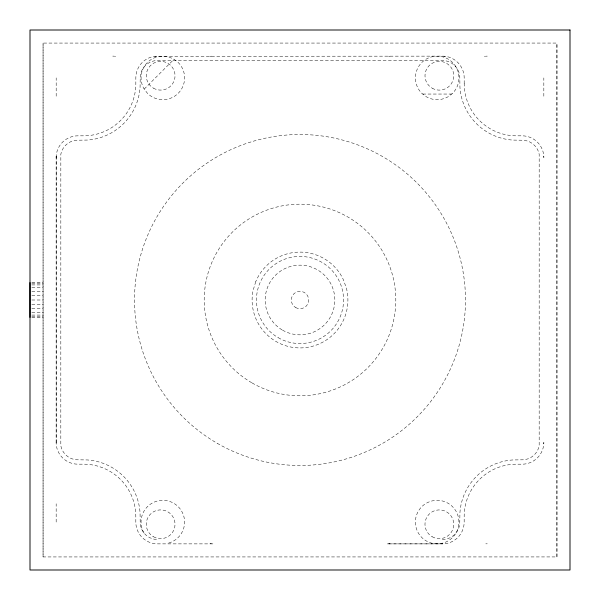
<?xml version="1.0" encoding="UTF-8"?>
<svg xmlns="http://www.w3.org/2000/svg" width="600" height="600" viewBox="0 0 600 600"><rect width="100%" height="100%" fill="white"/><g stroke="black" fill="none" stroke-linecap="round" stroke-linejoin="round"><path stroke-width="0.45" stroke-dasharray="3 2.25" d="M43.065 556.935L43.065 43.072L556.935 43.065L556.935 556.928L43.065 556.935L43.065 43.065M56.168 522.075L56.168 503.768M56.182 96.195L56.182 77.887M464.19 83.58L464.19 77.91A21.773 21.773 0 0 0 442.418 56.13L154.77 56.325M543.832 96.218L543.832 77.91M556.935 556.935L556.935 43.072M543.817 443.835L543.832 442.41A21.773 21.773 0 0 1 522.09 464.197L516.428 464.183A52.26 52.26 0 0 0 464.168 516.45L464.168 522.112A21.773 21.773 0 0 1 442.395 543.885L387.09 543.885L442.395 543.87M144.203 89.078L174.023 59.265M209.947 56.325L211.433 56.168M484.425 56.318L485.415 56.22M388.515 543.817L389.933 543.683M485.842 56.175L487.268 56.13M442.32 539.535L443.535 539.49A17.415 17.415 0 0 0 459.772 523.252L459.93 512.752A56.617 56.617 0 0 1 512.73 459.96L523.23 459.803A17.415 17.415 0 0 0 539.175 445.822L539.183 154.222A17.415 17.415 0 0 0 523.245 140.243L512.737 140.078A56.617 56.617 0 0 1 459.952 87.285L459.795 76.785A17.415 17.415 0 0 0 443.55 60.54L156.472 60.532A17.415 17.415 0 0 0 140.227 76.77L140.07 87.27A56.617 56.617 0 0 1 87.278 140.062L76.77 140.22A17.415 17.415 0 0 0 60.832 154.2L60.818 445.8A17.415 17.415 0 0 0 76.762 459.787L87.262 459.945A56.617 56.617 0 0 1 140.055 512.737L140.212 523.237A17.415 17.415 0 0 0 156.45 539.482L157.657 539.52M422.775 94.05L451.605 94.05M31.867 282.577L43.065 282.577M31.867 283.17L43.065 283.17M31.867 284.91L43.065 284.91M31.867 287.685L43.065 287.685M31.867 291.293L43.065 291.293M31.867 295.493L43.065 295.493M31.867 300L43.065 300M31.867 304.507L43.065 304.507M31.867 308.707L43.065 308.707M31.867 312.315L43.065 312.315M31.867 315.082L43.065 315.082M31.867 316.822L43.065 316.822M31.867 317.415L43.065 317.415M212.895 543.877L157.59 543.87A21.773 21.773 0 0 1 135.817 522.097L135.817 516.428A52.26 52.26 0 0 0 83.558 464.175L77.895 464.168A21.773 21.773 0 0 1 56.123 442.403M485.805 543.817L487.245 543.817M112.755 56.115L114.18 56.16M443.835 56.198L445.252 56.332M388.53 56.175L389.947 56.31M114.608 56.205L115.597 56.302M210.053 543.675L211.47 543.81M543.832 156.18L543.847 157.605A21.773 21.773 0 0 0 522.105 135.825L516.442 135.825A52.26 52.26 0 0 1 464.19 83.565M56.137 157.597A21.773 21.773 0 0 1 77.91 135.825L83.573 135.825A52.26 52.26 0 0 0 135.833 83.565L135.833 77.895A21.773 21.773 0 0 1 157.605 56.13M143.955 532.972A21.773 21.773 0 0 1 153.615 502.35A21.773 21.773 0 0 1 183.278 514.635A21.773 21.773 0 0 1 168.45 543.112M56.168 156.608L56.175 443.812L56.182 156.225L56.168 156.608M255.743 281.678L253.02 290.663A47.902 47.902 0 0 0 301.567 347.895A47.902 47.902 0 0 0 346.275 287.618L342.968 278.827A47.902 47.902 0 0 0 255.743 281.678M452.58 93.3L448.072 96.757A21.773 21.773 0 0 1 426.3 96.757L421.793 93.3A21.773 21.773 0 0 1 431.55 56.873A27.09 27.09 0 0 1 442.822 56.873A21.773 21.773 0 0 1 452.58 93.3M161.355 56.31L157.2 56.858A21.773 21.773 0 0 0 143.977 88.778L147.435 93.285A21.773 21.773 0 0 0 178.23 93.293A21.773 21.773 0 0 0 178.23 62.498L173.722 59.032L168.472 56.858L164.317 56.31A7.163 7.163 0 0 0 161.355 56.31M442.8 543.127L438.585 543.683A6.885 6.885 0 0 1 435.75 543.683L431.535 543.127A21.773 21.773 0 0 1 419.332 509.603A21.773 21.773 0 0 1 455.002 509.61A21.773 21.773 0 0 1 442.8 543.127M432.18 88.192A14.37 14.37 0 0 0 453.735 75.742A14.37 14.37 0 0 0 432.18 63.3A14.37 14.37 0 0 0 432.18 88.192M295.642 307.553A8.707 8.707 0 0 0 308.707 300.007A8.707 8.707 0 0 0 295.65 292.47A8.707 8.707 0 0 0 295.642 307.553M282.577 330.165A34.838 34.838 0 0 0 334.837 300A34.838 34.838 0 0 0 282.585 269.827A34.838 34.838 0 0 0 282.577 330.165M278.228 337.702A43.545 43.545 0 0 0 343.553 299.993A43.545 43.545 0 0 0 278.228 262.275A43.545 43.545 0 0 0 278.228 337.702M217.252 443.303A165.48 165.48 0 0 0 465.487 300A165.48 165.48 0 0 0 217.267 156.675A165.48 165.48 0 0 0 217.252 443.303M252.097 382.957A95.805 95.805 0 0 0 395.805 300A95.805 95.805 0 0 0 252.105 217.02A95.805 95.805 0 0 0 252.097 382.957M153.472 88.177A14.37 14.37 0 0 0 175.028 75.735A14.37 14.37 0 0 0 153.472 63.285A14.37 14.37 0 0 0 153.472 88.177M432.158 536.737A14.37 14.37 0 0 0 453.72 524.295A14.37 14.37 0 0 0 432.158 511.845A14.37 14.37 0 0 0 432.158 536.737M153.45 536.73A14.37 14.37 0 0 0 175.012 524.28A14.37 14.37 0 0 0 153.45 511.83A14.37 14.37 0 0 0 153.45 536.73"/><path stroke-width="0.9" d="M30 317.415L30 282.577M570 30L30 30.008L30 570L570 569.993L570 30"/></g></svg>
